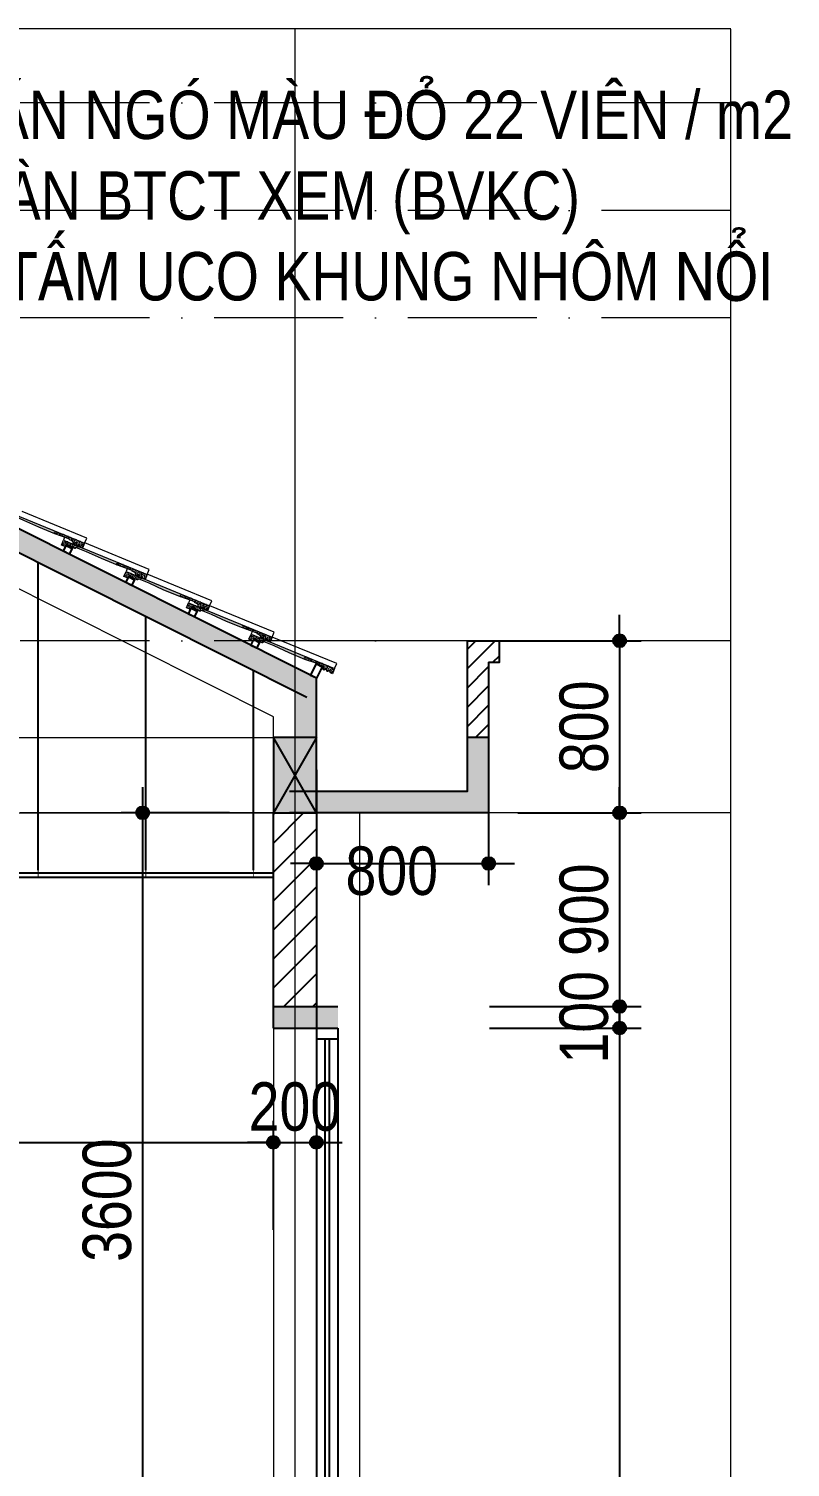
# Model space of a CAD drawing. Extents: x -79995 to 347433, y -157641 to 104789.
# Drawn here: x 86492 to 90030, y -87522 to -80837 of the extents above; entities that cross this region are included whole.
import ezdxf

# ---------------------------------------------------------------- set-up
doc = ezdxf.new("R2010")
doc.units = 0
doc.linetypes.add('ACAD_ISO10W100', pattern=[18, 12, -3, 0, -3])
doc.layers.get('DEFPOINTS').update_dxf_attribs({"linetype": 'CONTINUOUS'})
for name, color, linetype in [('009', 251, 'CONTINUOUS'), ('daucat', 220, 'CONTINUOUS'), ('DIM', 1, 'CONTINUOUS'), ('DOOR', 20, 'CONTINUOUS'), ('HACH', 8, 'CONTINUOUS'), ('netthay', 2, 'CONTINUOUS'), ('TEXT', 7, 'CONTINUOUS'), ('TUONG', 131, 'CONTINUOUS')]:
    doc.layers.add(name, color=color, linetype=linetype)
doc.layers.add('NET-THAY', color=2, linetype='CONTINUOUS', lineweight=13)
doc.layers.add('TRUC', color=24, linetype='CONTINUOUS', lineweight=0)
doc.styles.add('HEL-CONDENSE', font='')
doc.styles.add('SWISS-CONDENSE', font='')
doc.styles.get('HEL-CONDENSE').set_extended_font_data('VNI-Helve-Condense')
doc.styles.get('SWISS-CONDENSE').set_extended_font_data('VNI-Swiss-Condense')
doc.dimstyles.new('D100', dxfattribs={"dimtxt": 225, "dimasz": 1.2, "dimexe": 100, "dimexo": 0, "dimgap": 50, "dimtad": 1, "dimdec": 0, "dimzin": 13, "dimdsep": 46, "dimtxsty": 'HEL-CONDENSE', "dimblk": 'D50', "dimcen": 0, "dimclrd": 1, "dimclre": 1, "dimclrt": 7, "dimadec": 0, "dimazin": 0, "dimtfac": 1, "dimtdec": 0, "dimtmove": 0, "dimatfit": 3, "dimldrblk": 'D50', "dimfxl": 1, "dimtolj": 1, "dimtzin": 13, "dimarcsym": 0})
pattern_1 = [(50, (-273694.05, -159675.198), (7.17260183, -0.62752135), [0.75, -8.25]), (355, (-273694.05, -159675.198), (-1.38751334, 7.52192134), [0.6, -6.6]), (100.4514, (-273693.452, -159675.25), (5.78509382, 6.89439542), [0.6374019, -7.01142112]), (46.1842, (-273694.05, -159673.198), (10.67241049, -1.65519014), [1.125, -12.375]), (96.6356, (-273693.161, -159673.336), (9.34662706, 9.7411787), [0.95610288, -10.51713]), (351.1842, (-273694.05, -159673.198), (9.34661945, 9.741186), [0.9, -9.9]), (21, (-273693.05, -159673.698), (5.96907052, -4.02618891), [0.75, -8.25]), (326, (-273693.05, -159673.698), (2.43315332, 7.25150045), [0.6, -6.6]), (71.4514, (-273692.5525, -159674.0334), (8.40222629, 3.22530497), [0.6374019, -7.01142112]), (37.5, (-273694.05, -159675.1978), (0.121598553, 3.328938538), [0, -6.52, 0, -6.7, 0, -6.625]), (7.5, (-273694.05, -159675.198), (2.630695374, 3.94411712), [0, -3.82, 0, -6.37, 0, -2.525]), (327.5, (-273696.28, -159675.1978), (5.338224362, -0.225548717), [0, -2.5, 0, -7.8, 0, -10.35]), (317.5, (-273697.28, -159675.198), (5.83186169, 1.00104982), [0, -3.25, 0, -5.18, 0, -7.35])]

# ---------------------------------------------------------------- blocks, each defined once
blk = doc.blocks.new('A$C281F37C7')
at = {"layer": 'NET-THAY'}
h = blk.add_hatch(dxfattribs=at)
h.set_pattern_fill('AR-CONC', color=8, style=0)
h.set_pattern_definition(pattern_1)
h.paths.add_polyline_path([(212.7, 140.4), (212.8, 140.6), (212.8, 140.9), (212.8, 141.2), (212.8, 142), (214, 142.8), (214.4, 143), (214.7, 143.2), (215.1, 143.3), (215.4, 143.4), (215.8, 143.4), (216.2, 143.3), (216.6, 143.3), (216.9, 143.2), (217.3, 143), (217.6, 142.8), (217.9, 142.6), (223, 136.8), (223.2, 136.6), (223.5, 136.4), (223.8, 136.2), (224.2, 136), (224.5, 135.9), (224.9, 135.8), (225.2, 135.8), (225.6, 135.8), (225.9, 135.8), (226.3, 135.9), (226.6, 136), (227, 136.2), (227.3, 136.4), (241, 146.5), (225.9, 166.9), (160.7, 118.8), (166.5, 111), (175.7, 117.8), (176.5, 118.4), (183.1, 115.9), (183.3, 115.8), (183.6, 115.8), (183.9, 115.8), (184.1, 115.9), (184.4, 116), (184.6, 116.2), (199.5, 128.9), (199.5, 129), (199.5, 129), (202.2, 131.3), (202.2, 131.3), (209.8, 137.8), (209.8, 137.8), (212.3, 140), (212.4, 140.1), (212.4, 140.1), (212.5, 140.2)])
h = blk.add_hatch(dxfattribs=at)
h.set_pattern_fill('AR-CONC', color=8, style=0)
h.set_pattern_definition(pattern_1)
h.paths.add_polyline_path([(135.5, 88.1), (166.5, 111), (160.7, 118.8), (6.9, 5.3), (18.4, -2), (75.7, 40.3)])
h = blk.add_hatch(dxfattribs=at)
h.set_pattern_fill('AR-CONC', color=8, style=0)
h.set_pattern_definition(pattern_1)
h.paths.add_polyline_path([(11.4, -7.2), (18.4, -2), (6.9, 5.3), (-112, -82.5), (-96.9, -102.9), (-89.3, -97.3), (-89, -97.1), (-88.7, -96.8), (-88.5, -96.5), (-88.3, -96.2), (-88.2, -95.9), (-88.1, -95.5), (-88, -95.2), (-87.2, -89.1), (-87.2, -88.8), (-87.1, -88.4), (-87, -88.1), (-86.8, -87.7), (-86.6, -87.4), (-86.4, -87.1), (-86.1, -86.9), (-85.8, -86.7), (-85.5, -86.5), (-85.1, -86.3), (-84.8, -86.2), (-84.4, -86.2), (-84.1, -86.1), (-83.7, -86.2), (-83.3, -86.2), (-77.8, -87.2), (-77.5, -87.2), (-77.1, -87.2), (-76.8, -87.2), (-76.4, -87.1), (-76.1, -87), (-75.8, -86.8), (-75.5, -86.6), (-75.2, -86.4), (-74.9, -86.1), (-74.7, -85.8), (-74.5, -85.5), (-74.4, -85.2), (-74.3, -84.8), (-74.2, -84.5), (-73.3, -78.6), (-73.2, -78.3), (-73.1, -77.9), (-73, -77.6), (-72.8, -77.3), (-72.6, -77), (-72.3, -76.7), (-72, -76.5), (-71.7, -76.3), (-71.4, -76.2), (-71.1, -76), (-70.7, -75.9), (-70.4, -75.9), (-70, -75.9), (-69.7, -75.9), (-63.8, -76.8), (-63.4, -76.8), (-63.1, -76.8), (-62.7, -76.8), (-62.3, -76.7), (-62, -76.6), (-61.7, -76.4), (-61.4, -76.2), (-61.1, -75.9), (-60.8, -75.7), (-60.6, -75.4), (-60.4, -75), (-60.3, -74.7), (-60.2, -74.3), (-60.1, -74), (-60.1, -73.6), (-60.1, -73.2), (-60.2, -72.9), (-60.9, -70.2), (-61, -69.5), (-61.1, -68.8), (-61.2, -68.1), (-61.2, -67.4), (-61.2, -66.7), (-61.2, -66), (-61.1, -65.3), (-60.9, -64.6), (-60.8, -63.9), (-60.6, -63.2), (-60.3, -62.5), (-60.1, -61.9), (-59.7, -61.3), (-59.4, -60.6), (-59, -60), (-57.7, -58.4), (-57.2, -57.9), (-56.6, -57.4), (-56.1, -57), (-50.4, -52.8), (-50.1, -52.5), (-49.8, -52.3), (-49.6, -51.9), (-49.4, -51.6), (-49.3, -51.2), (-49.2, -50.8), (-49, -49.1), (-48.9, -48.7), (-48.7, -48.3), (-48.6, -48), (-48.3, -47.7), (-48.1, -47.4), (-47.8, -47.1), (-34.7, -37.5)])
blk.add_line((217.4, 178.4), (225.9, 166.9), dxfattribs=at)
blk.add_lwpolyline([(-74.9, -86.1), (-74.7, -85.8), (-74.5, -85.5), (-74.4, -85.2), (-74.3, -84.8), (-74.2, -84.5), (-73.3, -78.6), (-73.2, -78.3), (-73.1, -77.9), (-73, -77.6), (-72.8, -77.3), (-72.6, -77), (-72.3, -76.7), (-72, -76.5), (-71.7, -76.3), (-71.4, -76.2), (-71.1, -76), (-70.7, -75.9), (-70.4, -75.9), (-70, -75.9), (-69.7, -75.9), (-63.8, -76.8), (-63.4, -76.8), (-63.1, -76.8), (-62.7, -76.8), (-62.3, -76.7), (-62, -76.6), (-61.7, -76.4), (-61.4, -76.2), (-61.1, -75.9), (-60.8, -75.7), (-60.6, -75.4), (-60.4, -75), (-60.3, -74.7), (-60.2, -74.3), (-60.1, -74), (-60.1, -73.6), (-60.1, -73.2), (-60.2, -72.9), (-60.9, -70.2), (-61, -69.5), (-61.1, -68.8), (-61.2, -68.1), (-61.2, -67.4), (-61.2, -66.7), (-61.2, -66), (-61.1, -65.3), (-60.9, -64.6), (-60.8, -63.9), (-60.6, -63.2), (-60.3, -62.5), (-60.1, -61.9), (-59.7, -61.3), (-59.4, -60.6), (-59, -60), (-57.7, -58.4), (-57.2, -57.9), (-56.6, -57.4), (-56.1, -57), (-50.4, -52.8), (-50.1, -52.5), (-49.8, -52.3), (-49.6, -51.9), (-49.4, -51.6), (-49.3, -51.2), (-49.2, -50.8), (-49, -49.1), (-48.9, -48.7), (-48.7, -48.3), (-48.6, -48), (-48.3, -47.7), (-48.1, -47.4), (-47.8, -47.1), (-34.7, -37.5), (11.4, -7.2), (75.7, 40.3), (135.5, 88.1), (175.7, 117.8), (176.5, 118.4), (183.1, 115.9), (183.3, 115.8), (183.6, 115.8), (183.9, 115.8), (184.1, 115.9), (184.4, 116), (184.6, 116.2), (212.3, 140), (212.5, 140.2), (212.7, 140.4), (212.8, 140.6), (212.8, 140.9), (212.8, 141.2), (212.8, 142), (214, 142.8), (214.4, 143), (214.7, 143.2), (215.1, 143.3), (215.4, 143.4), (215.8, 143.4), (216.2, 143.3), (216.6, 143.3), (216.9, 143.2), (217.3, 143), (217.6, 142.8), (217.9, 142.6), (223, 136.8), (223.2, 136.6), (223.5, 136.4), (223.8, 136.2), (224.2, 136), (224.5, 135.9), (224.9, 135.8), (225.2, 135.8), (225.6, 135.8), (225.9, 135.8), (226.3, 135.9), (226.6, 136), (227, 136.2), (227.3, 136.4), (241, 146.5), (225.9, 166.9), (-112, -82.5), (-96.9, -102.9), (-89.3, -97.3), (-89, -97.1), (-88.7, -96.8), (-88.5, -96.5), (-88.3, -96.2), (-88.2, -95.9), (-88.1, -95.5), (-88, -95.2), (-87.2, -89.1), (-87.2, -88.8), (-87.1, -88.4), (-87, -88.1), (-86.8, -87.7), (-86.6, -87.4), (-86.4, -87.1), (-86.1, -86.9), (-85.8, -86.7), (-85.5, -86.5), (-85.1, -86.3), (-84.8, -86.2), (-84.4, -86.2), (-84.1, -86.1), (-83.7, -86.2), (-83.3, -86.2), (-77.8, -87.2), (-77.5, -87.2), (-77.1, -87.2), (-76.8, -87.2), (-76.4, -87.1), (-76.1, -87), (-75.8, -86.8), (-75.5, -86.6), (-75.2, -86.4)], close=True, dxfattribs=at)
blk.add_lwpolyline([(-112, -82.5), (-127.1, -62.1), (133.6, 130.4)], dxfattribs=at)
blk = doc.blocks.new('D50')
at = {"layer": 'DIM'}
blk.add_hatch(color=256, dxfattribs=at).paths.add_polyline_path([(25, 0, 1), (-25, 0, 1)])
blk.add_line((25, 0), (100, 0), dxfattribs=at)
blk.add_circle((0, 0), 25, dxfattribs=at)
blk = doc.blocks.new('*D1127')
at = {"layer": 'DEFPOINTS', "color": 0, "linetype": 'Continuous', "transparency": 16777216}
for p in [(87628.8, -86012), (83628.8, -86174), (87628.8, -86418.7)]:
    blk.add_point(p, dxfattribs=at)
at = {"layer": 'DIM', "color": 1, "linetype": 'Continuous', "lineweight": -2, "transparency": 16777216}
for p, q in [((83628.8, -86174), (83628.8, -85912)), ((87628.8, -86418.7), (87628.8, -85912)), ((83630, -86012), (87627.6, -86012))]:
    blk.add_line(p, q, dxfattribs=at)
at = {"layer": 'DIM', "color": 1, "linetype": 'Continuous', "lineweight": -2, "transparency": 16777216, "xscale": 1.199999999999999, "yscale": 1.199999999999999, "zscale": 1.199999999999999, "rotation": 180}
blk.add_blockref('D50', (83628.8, -86012), dxfattribs=at)
at = {"layer": 'DIM', "color": 1, "linetype": 'Continuous', "lineweight": -2, "transparency": 16777216, "xscale": 1.199999999999999, "yscale": 1.199999999999999, "zscale": 1.199999999999999}
blk.add_blockref('D50', (87628.8, -86012), dxfattribs=at)
at = {"layer": 'DIM', "color": 7, "linetype": 'Continuous', "transparency": 16777216, "insert": (85628.8, -85847.1), "char_height": 225, "attachment_point": 5, "style": 'HEL-CONDENSE'}
blk.add_mtext('\\A1;4000', dxfattribs=at)
blk = doc.blocks.new('*D1128')
at = {"layer": 'DEFPOINTS', "color": 0, "linetype": 'Continuous', "transparency": 16777216}
for p in [(87828.8, -85814.5), (87828.8, -86012), (87628.8, -86418.7)]:
    blk.add_point(p, dxfattribs=at)
at = {"layer": 'DIM', "color": 1, "linetype": 'Continuous', "lineweight": -2, "transparency": 16777216}
for p, q in [((87828.8, -85814.5), (87828.8, -86112)), ((87628.8, -86418.7), (87628.8, -85912)), ((87630, -86012), (87827.6, -86012))]:
    blk.add_line(p, q, dxfattribs=at)
at = {"layer": 'DIM', "color": 1, "linetype": 'Continuous', "lineweight": -2, "transparency": 16777216, "xscale": 1.199999999999999, "yscale": 1.199999999999999, "zscale": 1.199999999999999, "rotation": 180}
blk.add_blockref('D50', (87628.8, -86012), dxfattribs=at)
at = {"layer": 'DIM', "color": 1, "linetype": 'Continuous', "lineweight": -2, "transparency": 16777216, "xscale": 1.199999999999999, "yscale": 1.199999999999999, "zscale": 1.199999999999999}
blk.add_blockref('D50', (87828.8, -86012), dxfattribs=at)
at = {"layer": 'DIM', "color": 7, "linetype": 'Continuous', "transparency": 16777216, "insert": (87728.8, -85847.1), "char_height": 225, "attachment_point": 5, "style": 'HEL-CONDENSE'}
blk.add_mtext('\\A1;200', dxfattribs=at)
blk = doc.blocks.new('*D1129')
at = {"layer": 'DEFPOINTS', "color": 0, "linetype": 'Continuous', "transparency": 16777216}
for p in [(87828.8, -84480.7), (88628.8, -84480.7), (88628.8, -84716.1)]:
    blk.add_point(p, dxfattribs=at)
at = {"layer": 'DIM', "color": 1, "linetype": 'Continuous', "lineweight": -2, "transparency": 16777216}
for p, q in [((87828.8, -84480.7), (87828.8, -84816.1)), ((88628.8, -84480.7), (88628.8, -84816.1)), ((87830, -84716.1), (88627.6, -84716.1))]:
    blk.add_line(p, q, dxfattribs=at)
at = {"layer": 'DIM', "color": 1, "linetype": 'Continuous', "lineweight": -2, "transparency": 16777216, "xscale": 1.199999999999999, "yscale": 1.199999999999999, "zscale": 1.199999999999999, "rotation": 180}
blk.add_blockref('D50', (87828.8, -84716.1), dxfattribs=at)
at = {"layer": 'DIM', "color": 1, "linetype": 'Continuous', "lineweight": -2, "transparency": 16777216, "xscale": 1.199999999999999, "yscale": 1.199999999999999, "zscale": 1.199999999999999}
blk.add_blockref('D50', (88628.8, -84716.1), dxfattribs=at)
at = {"layer": 'DIM', "color": 7, "linetype": 'Continuous', "transparency": 16777216, "insert": (88178.8, -84751.2), "char_height": 225, "attachment_point": 5, "style": 'HEL-CONDENSE'}
blk.add_mtext('\\A1;800', dxfattribs=at)
blk = doc.blocks.new('*D1136')
at = {"layer": 'DEFPOINTS', "color": 0, "linetype": 'Continuous', "transparency": 16777216}
for p in [(88678.8, -83680.7), (88764.7, -84480.7), (89237.2, -84480.7)]:
    blk.add_point(p, dxfattribs=at)
at = {"layer": 'DIM', "color": 1, "linetype": 'Continuous', "lineweight": -2, "transparency": 16777216}
for p, q in [((88678.8, -83680.7), (89337.2, -83680.7)), ((89237.2, -83681.9), (89237.2, -84479.5)), ((88764.7, -84480.7), (89337.2, -84480.7))]:
    blk.add_line(p, q, dxfattribs=at)
at = {"layer": 'DIM', "color": 1, "linetype": 'Continuous', "lineweight": -2, "transparency": 16777216, "xscale": 1.199999999999999, "yscale": 1.199999999999999, "zscale": 1.199999999999999}
for p, rotation in [((89237.2, -83680.7), 90), ((89237.2, -84480.7), 270)]:
    blk.add_blockref('D50', p, dxfattribs=dict(at, rotation=rotation))
at = {"layer": 'DIM', "color": 7, "linetype": 'Continuous', "transparency": 16777216, "insert": (89072.3, -84080.7), "char_height": 225, "attachment_point": 5, "rotation": 90, "style": 'HEL-CONDENSE'}
blk.add_mtext('\\A1;800', dxfattribs=at)
blk = doc.blocks.new('*D1137')
at = {"layer": 'DEFPOINTS', "color": 0, "linetype": 'Continuous', "transparency": 16777216}
for p in [(88764.7, -84480.7), (88633, -85380.7), (89237.2, -85380.7)]:
    blk.add_point(p, dxfattribs=at)
at = {"layer": 'DIM', "color": 1, "linetype": 'Continuous', "lineweight": -2, "transparency": 16777216}
for p, q in [((88764.7, -84480.7), (89337.2, -84480.7)), ((89237.2, -84481.9), (89237.2, -85379.5)), ((88633, -85380.7), (89337.2, -85380.7))]:
    blk.add_line(p, q, dxfattribs=at)
at = {"layer": 'DIM', "color": 1, "linetype": 'Continuous', "lineweight": -2, "transparency": 16777216, "xscale": 1.199999999999999, "yscale": 1.199999999999999, "zscale": 1.199999999999999}
for p, rotation in [((89237.2, -84480.7), 90), ((89237.2, -85380.7), 270)]:
    blk.add_blockref('D50', p, dxfattribs=dict(at, rotation=rotation))
at = {"layer": 'DIM', "color": 7, "linetype": 'Continuous', "transparency": 16777216, "insert": (89072.3, -84930.7), "char_height": 225, "attachment_point": 5, "rotation": 90, "style": 'HEL-CONDENSE'}
blk.add_mtext('\\A1;900', dxfattribs=at)
blk = doc.blocks.new('*D1138')
at = {"layer": 'DEFPOINTS', "color": 0, "linetype": 'Continuous', "transparency": 16777216}
for p in [(88633, -85380.7), (88633, -85480.7), (89237.2, -85480.7)]:
    blk.add_point(p, dxfattribs=at)
at = {"layer": 'DIM', "color": 1, "linetype": 'Continuous', "lineweight": -2, "transparency": 16777216}
for p, q in [((88633, -85380.7), (89337.2, -85380.7)), ((89237.2, -85379.5), (89237.2, -85378.3)), ((89237.2, -85380.7), (89237.2, -85480.7)), ((88633, -85480.7), (89337.2, -85480.7)), ((89237.2, -85481.9), (89237.2, -85483.1))]:
    blk.add_line(p, q, dxfattribs=at)
at = {"layer": 'DIM', "color": 1, "linetype": 'Continuous', "lineweight": -2, "transparency": 16777216, "xscale": 1.199999999999999, "yscale": 1.199999999999999, "zscale": 1.199999999999999}
for p, rotation in [((89237.2, -85380.7), 270), ((89237.2, -85480.7), 90)]:
    blk.add_blockref('D50', p, dxfattribs=dict(at, rotation=rotation))
at = {"layer": 'DIM', "color": 7, "linetype": 'Continuous', "transparency": 16777216, "insert": (89072.3, -85430.7), "char_height": 225, "attachment_point": 5, "rotation": 90, "style": 'HEL-CONDENSE'}
blk.add_mtext('\\A1;100', dxfattribs=at)
blk = doc.blocks.new('*D1139')
at = {"layer": 'DEFPOINTS', "color": 0, "linetype": 'Continuous', "transparency": 16777216}
for p in [(88633, -85480.7), (88686.1, -90730.7), (89237.2, -90730.7)]:
    blk.add_point(p, dxfattribs=at)
at = {"layer": 'DIM', "color": 1, "linetype": 'Continuous', "lineweight": -2, "transparency": 16777216}
for p, q in [((88633, -85480.7), (89337.2, -85480.7)), ((89237.2, -85481.9), (89237.2, -90729.5)), ((88686.1, -90730.7), (89337.2, -90730.7))]:
    blk.add_line(p, q, dxfattribs=at)
at = {"layer": 'DIM', "color": 1, "linetype": 'Continuous', "lineweight": -2, "transparency": 16777216, "xscale": 1.199999999999999, "yscale": 1.199999999999999, "zscale": 1.199999999999999}
for p, rotation in [((89237.2, -85480.7), 90), ((89237.2, -90730.7), 270)]:
    blk.add_blockref('D50', p, dxfattribs=dict(at, rotation=rotation))
at = {"layer": 'DIM', "color": 7, "linetype": 'Continuous', "transparency": 16777216, "insert": (89072.3, -88105.7), "char_height": 225, "attachment_point": 5, "rotation": 90, "style": 'HEL-CONDENSE'}
blk.add_mtext('\\A1;5250', dxfattribs=at)
blk = doc.blocks.new('*D1211')
at = {"layer": 'DEFPOINTS', "color": 0, "linetype": 'Continuous', "transparency": 16777216}
for p in [(87021.6, -84480.7), (87425.7, -84480.7), (87425.7, -88080.7)]:
    blk.add_point(p, dxfattribs=at)
at = {"layer": 'DIM', "color": 1, "linetype": 'Continuous', "lineweight": -2, "transparency": 16777216}
for p, q in [((87425.7, -84480.7), (86921.6, -84480.7)), ((87021.6, -88079.5), (87021.6, -84481.9)), ((87425.7, -88080.7), (86921.6, -88080.7))]:
    blk.add_line(p, q, dxfattribs=at)
at = {"layer": 'DIM', "color": 1, "linetype": 'Continuous', "lineweight": -2, "transparency": 16777216, "xscale": 1.199999999999999, "yscale": 1.199999999999999, "zscale": 1.199999999999999}
for p, rotation in [((87021.6, -84480.7), 90), ((87021.6, -88080.7), 270)]:
    blk.add_blockref('D50', p, dxfattribs=dict(at, rotation=rotation))
at = {"layer": 'DIM', "color": 7, "linetype": 'Continuous', "transparency": 16777216, "insert": (86856.7, -86280.7), "char_height": 225, "attachment_point": 5, "rotation": 90, "style": 'HEL-CONDENSE'}
blk.add_mtext('\\A1;3600', dxfattribs=at)

msp = doc.modelspace()

# ---------------------------------------------------------------- hatches: boundary and pattern name
at = {"layer": '009'}
h = msp.add_hatch(dxfattribs=at)
h.set_pattern_fill('ANSI31', color=256, scale=20, style=0)
h.set_pattern_definition([(45, (-1253396.46, -300869.024), (-44.9012806, 44.9012806), [])])
h.paths.add_polyline_path([(88628.751, -83780.733), (88678.751, -83780.733), (88678.751, -83680.733), (88528.751, -83680.733), (88528.751, -84130.733), (88628.751, -84130.733)])
h = msp.add_hatch(dxfattribs=at)
h.set_pattern_fill('ANSI31', color=256, scale=30, style=0)
h.set_pattern_definition([(45, (-1253396.46, -300869.02), (-67.351921, 67.351921), [])])
h.paths.add_polyline_path([(87728.751, -84480.733), (87628.751, -84480.733), (87628.751, -85380.733), (87728.751, -85380.733)])
h.paths.add_polyline_path([(87828.751, -84480.733), (87728.751, -84480.733), (87728.751, -85380.733), (87828.751, -85380.733)])
at = {"layer": 'TUONG'}
h = msp.add_hatch(color=4, dxfattribs=at)
h.paths.add_polyline_path([(84495.651, -82180.733), (84272.916, -82180.733), (87258.282, -83680.733), (87481.017, -83680.733)])
h.paths.add_polyline_path([(83728.751, -81795.404), (83728.751, -81907.317), (84272.916, -82180.733), (84495.651, -82180.733)])
h.paths.add_polyline_path([(87258.282, -83680.733), (87703.751, -83904.56), (87703.751, -83792.646), (87481.017, -83680.733)])
h.paths.add_polyline_path([(87703.751, -83904.56), (87728.751, -83917.121), (87728.751, -84130.733), (87828.751, -84130.733), (87828.751, -83855.453), (87703.751, -83792.646)])
h = msp.add_hatch(color=4, dxfattribs=at)
h.paths.add_polyline_path([(87703.751, -84380.733), (87703.751, -84480.733), (87828.751, -84480.733), (87828.751, -84380.733)])
h.paths.add_polyline_path([(88628.751, -84130.733), (88528.751, -84130.733), (88528.751, -84380.733), (87828.751, -84380.733), (87828.751, -84480.733), (88628.751, -84480.733)])
h = msp.add_hatch(color=4, dxfattribs=at)
h.paths.add_polyline_path([(87703.751, -85380.733), (87628.751, -85380.733), (87628.751, -85480.733), (87703.751, -85480.733)])
h.paths.add_polyline_path([(87828.751, -85380.733), (87703.751, -85380.733), (87703.751, -85480.733), (87828.751, -85480.733)])
h = msp.add_hatch(color=4, dxfattribs=at)
h.paths.add_polyline_path([(87803.751, -85380.733), (87728.751, -85380.733), (87728.751, -85480.733), (87803.751, -85480.733)])
h.paths.add_polyline_path([(87928.751, -85380.733), (87803.751, -85380.733), (87803.751, -85480.733), (87928.751, -85480.733)])

# ---------------------------------------------------------------- linework, layer by layer
at = {"layer": 'daucat', "const_width": 4}
for points in [[(86535.953, -84680.733), (86535.953, -84780.733), (86505.953, -84780.733)], [(86535.953, -84680.733), (86535.953, -84780.733), (86565.953, -84780.733)], [(87035.953, -84680.733), (87035.953, -84780.733), (87005.953, -84780.733)], [(87035.953, -84680.733), (87035.953, -84780.733), (87065.953, -84780.733)], [(87535.953, -84680.733), (87535.953, -84780.733), (87505.953, -84780.733)], [(87535.953, -84680.733), (87535.953, -84780.733), (87565.953, -84780.733)]]:
    msp.add_lwpolyline(points, dxfattribs=at)
at = {"layer": 'DOOR'}
for p, q in [((87828.751, -85480.733), (87828.751, -90730.733)), ((87928.751, -85480.733), (87928.751, -90730.733)), ((87828.751, -85530.733), (87928.751, -85530.733))]:
    msp.add_line(p, q, dxfattribs=at)
at = {"layer": 'DOOR', "color": 251}
for p, q in [((87868.751, -90670.733), (87868.751, -85530.733)), ((87888.751, -90670.733), (87888.751, -85530.733))]:
    msp.add_line(p, q, dxfattribs=at)
at = {"layer": 'DOOR'}
for points in [[(87628.751, -84760.733), (77828.751, -84760.733)], [(87628.751, -84780.733), (77828.751, -84780.733)]]:
    msp.add_lwpolyline(points, dxfattribs=at)
at = {"layer": 'HACH'}
for points in [[(86535.953, -84747.143), (86535.953, -83317.798)], [(87035.953, -84747.143), (87035.953, -83569.023)], [(87535.953, -84747.143), (87535.953, -83820.249)]]:
    msp.add_lwpolyline(points, dxfattribs=at)
at = {"layer": 'NET-THAY'}
for p, q in [((87628.751, -84034.746), (83728.751, -82075.187)), ((88603.751, -83680.733), (87703.751, -83680.733)), ((87628.751, -84130.733), (87628.751, -84034.746)), ((77828.751, -84130.733), (87728.751, -84130.733)), ((77828.751, -84480.733), (87628.751, -84480.733)), ((88028.751, -84480.733), (88028.751, -94080.733)), ((87628.751, -85480.733), (87628.751, -90320.733))]:
    msp.add_line(p, q, dxfattribs=at)
at = {"layer": 'TRUC', "linetype": 'ACAD_ISO10W100', "ltscale": 50}
for p, q in [((89753.351, -81180.733), (68709.007, -81180.733)), ((89753.351, -81680.733), (68709.007, -81680.733)), ((89753.351, -82180.733), (68709.007, -82180.733)), ((89753.351, -83680.733), (68709.007, -83680.733)), ((89753.351, -84480.733), (68709.007, -84480.733))]:
    msp.add_line(p, q, dxfattribs=at)
at = {"layer": 'TRUC', "linetype": 'ACAD_ISO10W100', "ltscale": 0.2}
msp.add_lwpolyline([(89753.351, -80836.552), (68709.007, -80836.552), (68709.007, -95088.924), (89753.351, -95088.924)], close=True, dxfattribs=at)
msp.add_lwpolyline([(87728.751, -80836.552), (87728.751, -95088.924)], dxfattribs=at)
at = {"layer": 'TUONG', "color": 4}
for p, q in [((87828.751, -83855.453), (82716.251, -81286.672)), ((87783.855, -83944.808), (82671.355, -81376.027)), ((87828.751, -84130.733), (87828.751, -83855.453)), ((87828.751, -84480.733), (87628.751, -84130.733)), ((87828.751, -84130.733), (87628.751, -84480.733)), ((87828.751, -84480.733), (87628.751, -84130.733)), ((87828.751, -84130.733), (87628.751, -84480.733)), ((88628.751, -84130.733), (88528.751, -84130.733)), ((87828.751, -84280.733), (87828.751, -84480.733)), ((87828.751, -84280.733), (87828.751, -84480.733)), ((87628.751, -85380.733), (87828.751, -85380.733)), ((87728.751, -85380.733), (87928.751, -85380.733)), ((87628.751, -85480.733), (87828.751, -85480.733)), ((87728.751, -85480.733), (87928.751, -85480.733))]:
    msp.add_line(p, q, dxfattribs=at)
at = {"layer": 'TUONG'}
msp.add_line((88528.751, -83680.733), (88678.751, -83680.733), dxfattribs=at)
for points in [[(86679.882, -83278.202), (86653.075, -83264.733), (86666.544, -83237.927), (86693.351, -83251.396)], [(86970.287, -83424.116), (86943.48, -83410.648), (86956.949, -83383.841), (86983.756, -83397.31)], [(87260.692, -83570.031), (87233.886, -83556.562), (87247.355, -83529.755), (87274.161, -83543.224)], [(87551.097, -83715.945), (87524.291, -83702.476), (87537.76, -83675.67), (87564.566, -83689.139)], [(87828.751, -83855.453), (87801.945, -83841.984), (87828.883, -83788.371), (87855.689, -83801.84)]]:
    msp.add_lwpolyline(points, close=True, dxfattribs=at)
for points in [[(88528.751, -83680.733), (88528.751, -84380.733), (87703.751, -84380.733)], [(88628.751, -83780.733), (88678.751, -83780.733), (88678.751, -83680.733), (88678.751, -83680.733)], [(88628.751, -83780.733), (88628.751, -84480.733), (87703.751, -84480.733)]]:
    msp.add_lwpolyline(points, dxfattribs=at)
at = {"layer": 'TUONG', "color": 4}
msp.add_lwpolyline([(87828.751, -84130.733), (87628.751, -84130.733), (87628.751, -84480.733), (87828.751, -84480.733)], close=True, dxfattribs=at)
for points in [[(87628.751, -85480.733), (87628.751, -84480.733)], [(87828.751, -84480.733), (87828.751, -85480.733)]]:
    msp.add_lwpolyline(points, dxfattribs=at)
at = {"layer": 'TUONG'}
msp.add_trace([(87628.751, -84480.733), (87828.751, -84480.733), (87628.751, -84130.733), (87828.751, -84130.733)], dxfattribs=at)
msp.add_trace([(87628.751, -84480.733), (87828.751, -84480.733), (87628.751, -84130.733), (87828.751, -84130.733)], dxfattribs=at)

# ---------------------------------------------------------------- block references
at = {"layer": 'netthay', "color": 8, "xscale": -1, "rotation": 14.07717215666458}
for p in [(86623.011, -83173.986), (86623.012, -83173.986), (86913.416, -83319.9), (86913.417, -83319.901), (87203.821, -83465.814), (87203.823, -83465.815), (87494.226, -83611.729), (87784.632, -83757.643)]:
    msp.add_blockref('A$C281F37C7', p, dxfattribs=at)

# ---------------------------------------------------------------- texts
at = {"layer": 'TEXT', "color": 7, "linetype": 'ByBlock', "insert": (85518.927, -81123.991), "char_height": 225, "attachment_point": 1, "style": 'SWISS-CONDENSE'}
msp.add_mtext('{\\fVNI-Helve-Condense|b0|i0|c0|p2;-MAÙI DAÙN NGOÙ MAØU ÑOÛ 22 VIEÂN / m2 \\P-BAÛN SAØN BTCT XEM (BVKC)\\P-TRAÀN TAÁM UCO KHUNG NHOÂM NOÅI}', dxfattribs=at)

# ---------------------------------------------------------------- dimensions: what is measured, and where the dimension line sits
at = {"layer": 'DIM', "linetype": 'Continuous'}
dim = msp.add_linear_dim(base=(89237.153, -84480.733), p1=(88678.751, -83680.733), p2=(88764.73, -84480.733), angle=90, dimstyle='D100', dxfattribs=at)
dim.commit()
dim.dimension.update_dxf_attribs({"geometry": '*D1136', "text_midpoint": (89072.253, -84080.733)})
for base, p1, p2, picture, middle in [((87021.579, -84480.733), (87425.675, -88080.733), (87425.675, -84480.733), '*D1211', (86856.679, -86280.733)), ((89237.153, -85380.733), (88764.73, -84480.733), (88632.952, -85380.733), '*D1137', (89072.253, -84930.733)), ((89237.153, -90730.733), (88632.952, -85480.733), (88686.104, -90730.733), '*D1139', (89072.253, -88105.733))]:
    dim = msp.add_linear_dim(base=base, p1=p1, p2=p2, angle=90, dimstyle='D100', override={"dimtmove": 1}, dxfattribs=at)
    dim.commit()
    dim.dimension.update_dxf_attribs({"geometry": picture, "text_midpoint": middle})
for base, p1, p2, picture, middle in [((88628.751, -84716.082), (87828.751, -84480.733), (88628.751, -84480.733), '*D1129', (88178.751, -84916.082)), ((87828.751, -86011.96), (87628.751, -86418.686), (87828.751, -85814.452), '*D1128', (87728.751, -86011.96))]:
    dim = msp.add_linear_dim(base=base, p1=p1, p2=p2, dimstyle='D100', override={"dimtmove": 1}, dxfattribs=at)
    dim.commit()
    dim.dimension.update_dxf_attribs({"geometry": picture, "text_midpoint": middle, "dimtype": 160})
dim = msp.add_linear_dim(base=(89237.153, -85480.733), p1=(88632.952, -85380.733), p2=(88632.952, -85480.733), angle=90, dimstyle='D100', override={"dimtmove": 1}, dxfattribs=at)
dim.commit()
dim.dimension.update_dxf_attribs({"geometry": '*D1138', "text_midpoint": (89237.153, -85430.733), "dimtype": 160})
dim = msp.add_linear_dim(base=(87628.751, -86011.96), p1=(83628.751, -86173.979), p2=(87628.751, -86418.686), dimstyle='D100', override={"dimtmove": 1}, dxfattribs=at)
dim.commit()
dim.dimension.update_dxf_attribs({"geometry": '*D1127', "text_midpoint": (85628.751, -85847.06)})

doc.saveas('drawing.dxf')
